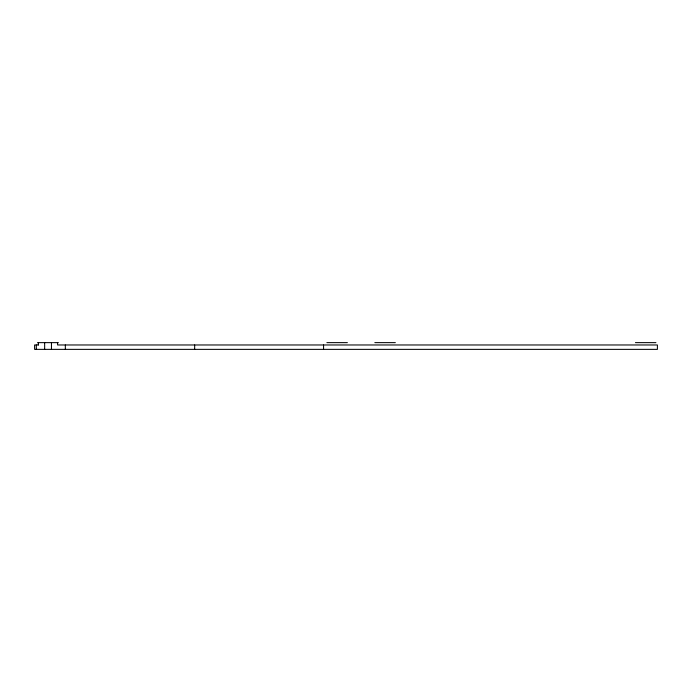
<?xml version="1.0" encoding="UTF-8"?>
<svg xmlns="http://www.w3.org/2000/svg" width="692" height="692" viewBox="0 0 692 692"><rect width="100%" height="100%" fill="white"/><g stroke="black" fill="none" stroke-linecap="round" stroke-linejoin="round"><path stroke-width="1.04" d="M37.645 342.635L58.301 342.635M326.892 342.635L347.375 342.635M374.839 342.635L395.331 342.635M635.438 342.635L655.929 342.635M38.415 344.971L34.6 344.971L34.6 349.365L657.4 349.365L657.4 344.971L57.592 344.971L57.592 342.635M323.562 344.971L323.562 349.365M194.66 344.971L194.66 349.365M65.342 344.971L65.342 349.365M51.459 342.635L51.459 349.365M44.651 342.635L44.651 349.365M38.319 342.635L38.319 344.971M36.339 344.971L36.287 349.365"/></g></svg>
